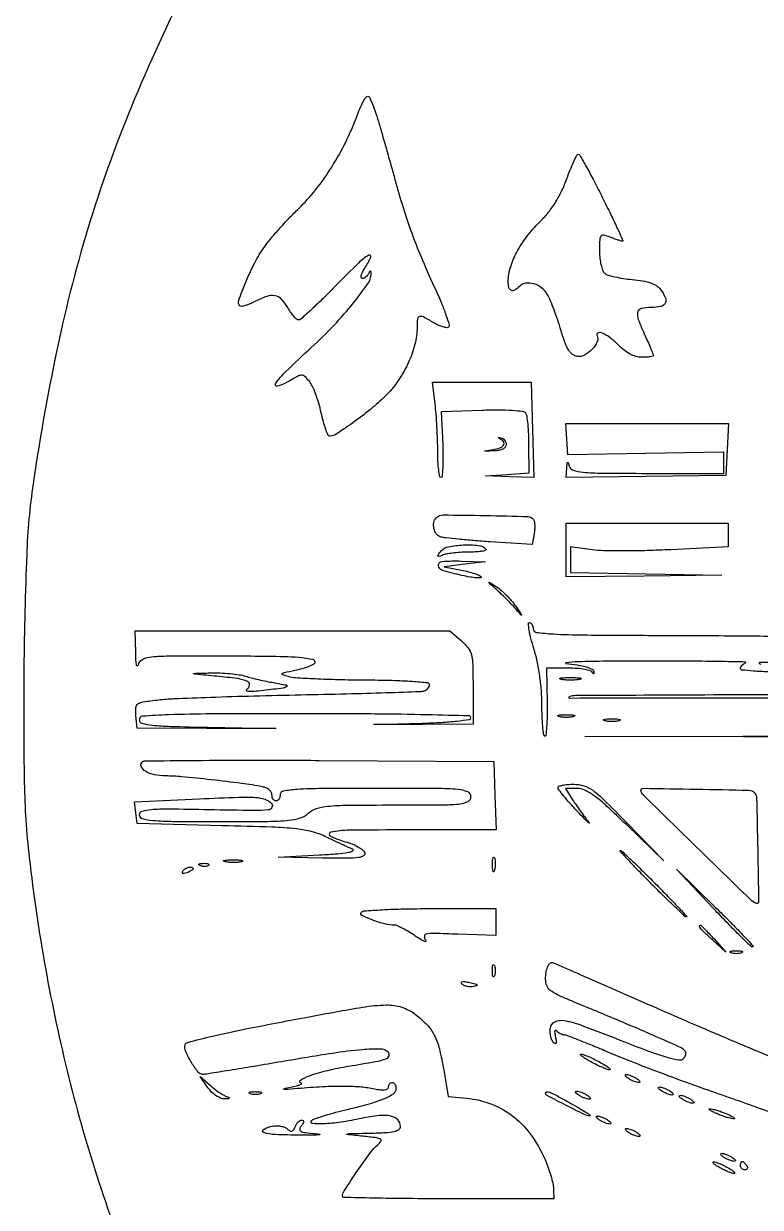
# Model space of a CAD drawing. Extents: x 110 to 904, y 124 to 925.
# Drawn here: x 110.1 to 287.8, y 371.9 to 657.5 of the extents above; entities that cross this region are included whole.
import ezdxf

# ---------------------------------------------------------------- set-up
doc = ezdxf.new("R2010")
doc.units = 0

msp = doc.modelspace()

# ---------------------------------------------------------------- linework, layer by layer
for points in [[(502, 269), (499.5, 269), (497, 269), (497, 335.826807), (497, 402.653614), (494.25, 402.250339), (491.5, 401.847063), (491.819887, 335.350365), (492.139775, 268.853668), (489.390067, 269.176834), (486.640358, 269.5), (486.890229, 518.986716, -0.000161), (487.016943, 614.68192, -0.000268), (487.192998, 695.313008, -0.000004), (487.392619, 768.47668, -0.198201)], [(523.742409, 769.272477, -0.000007), (523.894203, 696.025807, -0.000343)], [(152.075484, 671.838879, 0.018701), (137.635786, 641.135013, 0.02393), (126.794949, 611.832652, 0.023512), (118.665697, 581.210326, 0.017072), (112.409407, 546.5, 0.026499), (110.850951, 529.459421, 0.006926), (110.181566, 501.991127, 0.007073), (110.281858, 474.373736, 0.023767), (111.461416, 456.336306, 0.032722), (121.036057, 403.191357, 0.035756), (137.284647, 353.351768, 0.036442)], [(289.628157, 501.11892, -0.013284), (286.157812, 501.294519, -0.006889), (283.327939, 501.552468, -0.383876), (283, 501.916667, -0.118624), (283.092494, 502.301045, -0.066776), (283.367188, 502.697741, -0.060707), (283.77203, 503.046092, -0.060104), (284.25, 503.28841, 0.829707), (284.219743, 503.471772, 0.001069), (277.642187, 503.602881, 0.003008), (269.693903, 503.696478, 0.001671), (260, 503.719907, 0.002193), (250.62047, 503.670099, 0.005721), (243.877057, 503.527544, 0.018025), (240.920563, 503.324341, 0.905803), (240.921897, 503.098164, -0.014505), (243.633882, 502.76597, -0.030684), (245.703412, 502.320018, -0.036718), (247.137123, 501.801557, -0.243243), (247.596897, 501.225, -0.014165), (247.674425, 500.766862, -0.238118), (247.626328, 500.625625, -0.481854), (247.528123, 500.637766, -0.022341), (247.341667, 500.975, 0.213381), (246.85643, 501.375442, 0.023778), (245.423025, 501.698906, 0.025588), (243.594775, 501.92535, 0.018018), (241.523949, 502), (236.214565, 502), (236.357282, 493.594714, -0.007679), (236.362457, 490.400807, -0.013834), (236.254084, 487.784784, -0.008992), (236.076701, 485.752281, -0.55286), (235.805556, 485.619396, -0.22696), (235.529111, 486.050637, -0.008223), (235.314337, 488.045498, -0.013635), (235.159789, 490.47462, -0.008977), (235.1085, 493.274682, 0.019747), (234.974134, 496.644613, 0.016107), (234.572236, 500.232466, 0.016345), (233.951838, 503.711931, 0.023258), (233.157805, 506.75, -0.01228), (232.474738, 509.147162, -0.021536), (232.044918, 511.164062, -0.018333), (231.842222, 512.711557, -0.441896), (232.104861, 513, -0.164103), (232.446321, 512.884829, -0.095829), (232.737053, 512.559375, -0.076972), (232.933512, 512.07371, -0.057752), (233, 511.5, 0.376792), (233.758743, 510.636097, 0.018159), (237.888015, 510.250462, 0.011989), (245.114578, 510.013126, 0.00151), (260.75, 509.921908, -0.000537), (271.664973, 509.879472, -0.000733), (281.498868, 509.816258, -0.000476), (289.76149, 509.743162, -0.008517)], [(299.780714, 503.530307, 0.000165), (287.594679, 503.337409, 0.662351), (287.518199, 503.148468, 0.177266), (287.897687, 502.97235, 0.007645)], [(289.975, 394.96525, 0.001264), (283.647144, 397.21841, 0.001096), (277, 399.549957, -0.003681), (269.986537, 402.050785, -0.003051), (262.55625, 404.813559, -0.00308), (255.776601, 407.429479, -0.00829), (251, 409.398444, 0.003567), (247.287345, 410.970029, 0.005226), (243.996875, 412.295168, 0.002634), (241.194067, 413.373033, 0.090714), (240.5, 413.5, -0.080959), (240.056218, 413.572331, -0.043886), (239.547956, 413.79375, -0.042252), (239.057274, 414.11735, -0.05169), (238.663253, 414.5, 0.18823), (238.398837, 414.645118, 0.389183), (238.221236, 414.520337, 0.088099), (238.199758, 413.987659, 0.020688), (238.357304, 413.10595, -0.01607), (238.557879, 412.040336, -0.126571), (238.509106, 411.543705, -0.440673), (238.276347, 411.447768, -0.086771), (237.859386, 411.740614, -0.101758), (237.488575, 412.303417, -0.044772), (237.232113, 413.161962, -0.041832), (237.115379, 414.153601, -0.043893), (237.16857, 415.134665, -0.238921), (238.263272, 416.697801, -0.169497), (240.416221, 417.03421, -0.044656), (244.766689, 415.829932, -0.004262), (255.055354, 411.865001, 0.005019), (261.503705, 409.391211, 0.020233), (265.510993, 408.081813, 0.028126), (268.141935, 407.495916, 0.241614), (269.253534, 407.853534, 0.062775), (269.668781, 408.38856, 0.1095), (269.842736, 408.919714, 0.129082), (269.763844, 409.413658, 0.107674), (269.45, 409.844424, 0.076787), (268.163005, 410.675457, 0.002009), (261.901348, 413.442252, 0.003626), (253.749676, 416.934901, 0.001529), (242.75, 421.514151, -0.009445), (238.907742, 423.185559, -0.063022), (237.138443, 424.282738, -0.128838), (236.29689, 425.428334, -0.094607), (236, 426.983352, -0.03518), (236.112499, 428.580279, -0.060643), (236.456923, 429.865692, -0.084772), (236.977034, 430.710076, -0.215648), (237.617988, 431, -0.10312), (237.839407, 430.953844, -0.000051), (244.485532, 428.056317, -0.000713), (251.875303, 424.821145, -0.000434), (260.597133, 420.978952, 0.00221), (270.423861, 416.691638, 0.001698), (281.19186, 412.093505, 0.001716), (291.292312, 407.861743, 0.004083)]]:
    msp.add_lwpolyline(points, format="xyb")
for points in [[(195.880193, 633.25, -0.001234), (196.781222, 630.125959, -0.000669), (197.874713, 626.279688, -0.000666), (198.977184, 622.362077, -0.001054), (199.910851, 619, 0.008936), (201.886323, 612.298061, 0.012867), (203.891506, 606.448668, 0.012086), (206.290561, 600.444859, 0.006695), (209.492252, 593.231124, -0.009255), (210.901013, 590.0127, -0.014523), (211.979027, 587.191903, -0.00855), (212.754786, 584.842277, -0.278695), (212.617024, 584.28369, -0.228426), (212.172813, 584.128427, -0.041636), (211.293695, 584.303081, -0.037435), (210.215029, 584.701935, -0.026144), (209.064941, 585.302567, 0.011344), (206.537512, 586.719218, 0.191816), (205.605187, 586.821397, 0.307914), (205.109344, 586.236907, 0.026537), (205, 584.178139, -0.06333), (204.490368, 580.170675, -0.042691), (202.958215, 575.816006, -0.041241), (200.62317, 571.602824, -0.046537), (197.709199, 568.010571, -0.026579), (194.290404, 564.869286, -0.015888), (189.92193, 561.491464, -0.010508), (185.647056, 558.532769, -0.147148), (183.875936, 558, -0.303517), (183.534749, 558.228128, -0.012924), (182.989256, 559.650427, -0.018422), (182.420927, 561.464902, -0.011635), (181.886073, 563.618476, 0.017502), (181.287208, 565.914297, 0.017412), (180.528327, 568.166624, 0.017549), (179.728826, 570.084828, 0.062748), (179.029614, 571.211756, 0.036475), (177.946728, 572.365853, 0.199076), (177.159487, 572.654369, 0.114504), (176.156035, 572.376935, 0.008822), (173.70683, 570.989532, -0.071977), (171.281843, 569.994605, -0.691321), (170.848946, 570.618396, -0.050033), (173.379239, 573.603856, -0.006649), (179.412959, 579.275248, 0.017526), (184.921274, 584.683194, 0.021278), (189.675321, 590.136568, 0.018147), (193.255737, 594.964021, 0.170353), (193.921053, 597.421445, 0.064798), (193.854538, 597.745441, 0.400792), (193.717197, 597.816336, 0.197946), (193.538539, 597.672836, 0.029942), (193.337719, 597.25, -0.065288), (193.067918, 596.772065, -0.060927), (192.678442, 596.367188, -0.065166), (192.233701, 596.092716, -0.106092), (191.801657, 596, -0.350279), (191.545034, 596.204922, -0.114368), (191.547444, 596.72404, -0.059082), (191.837809, 597.518475, -0.027907), (192.38499, 598.464817, 0.042762), (193.842347, 601.167285, 0.7252), (193.343271, 601.609453, 0.060717), (190.861819, 599.718527, 0.006335), (185.674494, 594.534221, -0.005219), (182.41679, 591.26385, -0.008025), (179.523036, 588.508785, -0.003483), (177.017442, 586.230875, -0.186547), (176.424494, 586.006323, -0.184231), (175.964738, 586.185288, -0.028962), (175.27117, 586.890181, -0.028909), (174.516443, 587.859447, -0.021617), (173.79651, 589.006323, 0.062125), (172.31146, 590.994975, 0.158379), (170.74328, 591.833704, 0.128902), (168.760124, 591.675895, 0.035378), (165.85741, 590.426264, -0.020317), (164.651438, 589.863486, -0.029739), (163.546114, 589.476798, -0.029597), (162.650166, 589.278424, -0.240513), (162.262697, 589.403969, -0.290061), (161.979893, 590.664076, -0.012207), (163.707244, 595.14057, -0.020724), (165.856583, 599.776572, -0.033476), (168.101143, 603.5, -0.021285), (169.55812, 605.408696, -0.008421), (171.713809, 607.909662, -0.008316), (174.135583, 610.536195, -0.010317), (176.478599, 612.894592, 0.033985), (180.588845, 617.443201, 0.026553), (184.424248, 622.886906, 0.025677), (187.795418, 628.92307, 0.025978), (190.515671, 635.25, -0.014243), (191.248152, 637.070171, -0.02154), (191.997281, 638.604687, -0.017471), (192.68779, 639.777378, -0.256327), (193.093513, 640, -0.291988), (193.494408, 639.744066, -0.010727), (194.251091, 638.017187, -0.016556), (195.067693, 635.837246, -0.010511)], [(249.725527, 615.481875, -0.002941), (251.70012, 611.461998, -0.005021), (253.295492, 608.079051, -0.001132), (254.63477, 605.146119, -0.545293), (254.540627, 605, -0.074747), (254.271967, 605.040389, -0.004573), (253.497264, 605.286479, -0.006726), (252.577558, 605.601682, -0.004924), (251.5651, 605.975249, 0.031235), (249.977881, 606.467748, 0.298329), (249.341312, 606.241548, 0.155255), (249.047065, 605.413609, 0.008356), (249, 602.597694, 0.026399), (249.091902, 600.858309, 0.031011), (249.367188, 599.230962, 0.03247), (249.766822, 597.913404, 0.135474), (250.25, 597.248927, 0.096989), (251.050711, 596.832685, 0.016481), (252.724313, 596.399882, 0.017455), (254.751957, 596.020016, 0.014759), (256.917873, 595.757145, -0.02004), (259.405779, 595.428502, -0.039853), (261.330073, 594.934947, -0.051863), (262.748348, 594.276977, -0.100693), (263.667873, 593.439532, -0.049902), (264.866638, 591.401294, -0.225243), (264.851637, 590.057288, -0.230967), (263.805909, 589.241379, -0.052197), (261.5, 589, 0.053754), (259.083017, 588.739403, 0.293994), (258.198287, 587.852395, 0.147216), (258.335935, 586.137512, 0.013388), (260.021962, 582.140796, -0.003145), (260.779961, 580.442, -0.004702), (261.418951, 578.947312, -0.002077), (261.946069, 577.666545, -0.096872), (262, 577.390796, -0.355058), (261.87473, 577.236628, -0.017015), (261.173708, 577.114796, -0.021467), (260.26551, 577.028148, -0.013049), (259.187091, 577, -0.069629), (257.797203, 577.194497, -0.051883), (256.358413, 577.772074, -0.046164), (254.911985, 578.71493, -0.034232), (253.5, 580, 0.043099), (251.539297, 581.721995, 0.058431), (249.493091, 582.887595, 0.235101), (248.568041, 582.83133, 0.423326), (248.39928, 582.162968, -0.255529), (248.474014, 580.760133, -0.078967), (247.229157, 578.958895, -0.07361), (245.37926, 577.518735, -0.165513), (243.653443, 577.193102, -0.125711), (242.507801, 577.666263, -0.092626), (241.573926, 578.680254, -0.053293), (240.704448, 580.466144, -0.013906), (239.70315, 583.5, 0.008555), (238.913823, 585.980469, 0.008162), (238.028262, 588.471875, 0.008131), (237.174615, 590.646258, 0.028638), (236.524642, 592, 0.095869), (235.117755, 593.683805, 0.097247), (233.190925, 594.710854, 0.110829), (231.225431, 594.858694, 0.161307), (229.684665, 594.084665, -0.057354), (228.527712, 593.166528, -0.25671), (227.69377, 593.121732, -0.234872), (227.15627, 593.813561, -0.049824), (227, 595.377876, -0.077232), (227.510939, 598.665945, -0.044494), (229.064663, 602.369235, -0.040867), (231.452889, 606.112766, -0.037543), (234.481075, 609.533499, 0.029171), (236.52089, 611.76152, 0.029484), (238.2797, 614.204168, 0.028773), (239.775709, 616.894004, 0.025105), (241.029719, 619.861355, -0.008382), (241.932155, 622.213112, -0.013301), (242.791445, 624.191449, -0.007173), (243.566036, 625.792076, -0.291661), (243.883991, 625.981875, -0.261992), (244.234907, 625.770628, -0.002189), (245.854046, 622.890024, -0.006965), (247.677883, 619.501463, -0.004341)], [(232.844703, 559.498127), (233.189405, 548), (227.344703, 548.184982), (221.5, 548.369965), (226.75, 548.737242), (232, 549.104519), (231.984687, 555.80226, 0.010124), (231.925225, 558.440505, 0.013586), (231.758058, 560.826289, 0.010698), (231.524374, 562.78874, 0.124059), (231.234687, 563.5, 0.20954), (230.533488, 563.905273, 0.011671), (227.961367, 564.131224, 0.015527), (224.674864, 564.240471, 0.008694), (220.676062, 564.179645), (210.852124, 563.859289), (211.176062, 555.927296, -0.008855), (211.246346, 552.886068, -0.01477), (211.184531, 550.326015, -0.008468), (211.038473, 548.261083, -0.389698), (210.75, 547.997651, -0.363549), (210.452405, 548.248577, -0.013034), (210.217759, 549.835248, -0.01858), (210.048633, 551.853597, -0.011264), (209.991308, 554.25, 0.008133), (209.942299, 557.025399, 0.005403), (209.799931, 560.20625, 0.005439), (209.5947, 563.292039, 0.010564), (209.352017, 565.75), (208.721418, 571), (220.610709, 570.998127), (232.5, 570.996254)], [(279.797717, 554.75), (279.5, 548.5), (260.25, 548.228407), (241, 547.956814), (241.116001, 550.228407, -0.005928), (241.187787, 551.368582, -0.19177), (241.307237, 551.613561, -0.547501), (241.451825, 551.57453, -0.012421), (241.689326, 550.75, 0.257045), (242.620321, 549.768129, 0.054149), (245.021205, 549.279947, 0.020963), (249.634027, 549.046861, 0.002142), (260.573324, 549), (279, 549), (279, 551.541817), (279, 554.083634), (260.179636, 553.791817), (241.359273, 553.5), (241.139127, 557.25), (240.91898, 561), (260.507208, 561), (280.095435, 561)], [(226.5, 555.916667, -0.172109), (226.288976, 555.321771, -0.106085), (225.704136, 554.851092, -0.072868), (224.759504, 554.537209, -0.03608), (223.5, 554.406771, -0.000304), (221.433046, 554.343796, -0.236054), (221.340609, 554.386612, -0.577845), (221.361365, 554.439415, -0.000383), (223.25, 554.72013, 0.0468), (224.974131, 555.142634, 0.165219), (225.861806, 555.833456, 0.312738), (225.842996, 556.609996, 0.120575), (224.975, 557.341667, -0.021854), (224.637176, 557.52802, -0.485648), (224.625625, 557.624792, -0.236791), (224.766318, 557.671476, -0.013819), (225.225, 557.591667, -0.100233), (225.711987, 557.38594, -0.080338), (226.125469, 556.993073, -0.077945), (226.403906, 556.477349, -0.085074)], [(233.09897, 537.83385, -0.101634), (233.298037, 537.294853, -0.029618), (233.379725, 536.409405, -0.028439), (233.354874, 535.377759, -0.026991), (233.213624, 534.337172), (232.729308, 531.803635), (222.614654, 532.473262, -0.003451), (218.613122, 532.765928, -0.004504), (214.957117, 533.09187, -0.003368), (211.901735, 533.412819, -0.041213), (210.75, 533.638832, -0.161232), (209.709011, 534.344714, -0.104641), (209.075331, 535.667684, -0.103428), (209.027894, 537.147413, -0.154032), (209.621295, 538.287961, -0.20055), (211.272025, 538.965632, -0.00326), (221.496587, 538.834543, -0.002835), (231.809469, 538.576557, -0.25102)], [(280, 534.140354), (280, 531.280708), (266.195514, 530.579975, -0.006164), (260.52944, 530.362345, -0.006364), (254.919913, 530.287538, -0.006171), (250.06068, 530.344568, -0.026958), (247.195514, 530.568452), (242, 531.257661), (242, 528.151389), (242, 525.045117), (260.25, 524.748552), (278.5, 524.451987), (259.75, 524.225994), (241, 524), (241, 530.5), (241, 537), (260.5, 537), (280, 537)], [(221.59255, 530.740783, -0.528046), (221.539113, 530.457221, -0.055681), (220.76892, 530.217605, -0.032393), (219.457564, 530.052013, -0.015213), (217.748454, 530, 0.013361), (215.858784, 529.949496, 0.013314), (213.972296, 529.798126, 0.013263), (212.333314, 529.578481, 0.049835), (211.331787, 529.312769, -0.01013), (210.272534, 528.939668, -0.367162), (210.049967, 529.029951, -0.290906), (210.072758, 529.298972, -0.007973), (210.833549, 530.265903, -0.176654), (212.558824, 531.296575, -0.036189), (216.143446, 531.715921, -0.036305), (219.755076, 531.613075, -0.172777)], [(216.5, 527.066546), (211.5, 526.4473), (215.74476, 525.636637, -0.014932), (217.406687, 525.267496, -0.01993), (218.888499, 524.828072, -0.01754), (220.068933, 524.379415, -0.15598), (220.486124, 524.022452, -0.56926), (220.360346, 523.781704, -0.031911), (219.321163, 523.791545, -0.024269), (217.768998, 523.981538, -0.012048), (215.82294, 524.364738, -0.018864), (211.116936, 525.597723, -0.318105), (210.183253, 526.798615, -0.410107), (211.057868, 527.769115, -0.02147), (215.666667, 527.842896), (221.5, 527.685793)], [(228.800262, 516.924425, -0.001411), (230.027292, 515.192036, -0.081764), (230.196196, 514.84263, -0.801377), (230.124045, 514.802579, -0.003052), (229.073222, 516, 0.011048), (228.049028, 517.130107, 0.006071), (226.748707, 518.469736, 0.006048), (225.395616, 519.79776, 0.009626), (224.203082, 520.896974, -0.001069), (222.483191, 522.428677, -0.139381), (222.333066, 522.665965, -0.681842), (222.4154, 522.730002, -0.00224), (223.930122, 521.8214, -0.04247), (225.033974, 521.017112, -0.018397), (226.363151, 519.775487, -0.018049), (227.688043, 518.343459, -0.022848)], [(215.694236, 508.588431, -0.049745), (217.310097, 506.893094, -0.104775), (218.102425, 505.266179, -0.054866), (218.430681, 502.8457, -0.006293), (218.5, 497.338431), (218.5, 488.5), (206.5, 488.448092), (194.5, 488.396183), (206.25, 488.729827, 0.007307), (210.861606, 488.928251, 0.013185), (214.630077, 489.245481, 0.007126), (217.644446, 489.623036, 0.374104), (218, 490.031735, 0.406064), (217.564407, 490.479656, 0.000925), (207.422245, 490.743948, 0.004274), (194.904847, 490.939922, 0.001777), (178, 491, 0.001023), (155.42362, 490.953808, 0.008197), (145.025889, 490.740776, 0.008922), (138.814995, 490.400568, 0.393116), (138, 489.524179, 0.341586), (138.621841, 488.720159, 0.036581), (141.097998, 488.26694, 0.01934), (145.554534, 487.95794, 0.002918), (154.500964, 487.736778), (171.001927, 487.425199), (154.250964, 487.462599), (137.5, 487.5), (137.19748, 490.604677, -0.041659), (137.170862, 492.524725, -0.229235), (137.671153, 493.398315, -0.114654), (138.903083, 493.87856, -0.00761), (142.69748, 494.3676, -0.017626), (146.367058, 494.653342, -0.001759), (155.167385, 494.996242, -0.002212), (165.661868, 495.321708, -0.001756), (177, 495.583312, 0.001225), (188.014312, 495.825754, 0.001914), (197.495313, 496.094002, 0.000513), (205.761691, 496.368042, 0.06867), (206.75, 496.539004, 0.069678), (207.227828, 496.768378, 0.06651), (207.632812, 497.123221, 0.071283), (207.90655, 497.544568, 0.108882), (208, 497.968615, 0.38525), (207.570833, 498.442946, 0.00705), (203.908156, 498.757943, 0.011726), (199.007467, 498.994534, 0.004615), (192.25, 499.09968, -0.004322), (186.035196, 499.192734, -0.005759), (180.392188, 499.39107, -0.004139), (175.677485, 499.650305, -0.057337), (174, 499.951669, -0.014184), (172.556968, 500.430949, -0.545566), (172.494254, 500.707639, -0.148264), (172.977323, 500.971817, -0.003595), (175.5, 501.480216, 0.058053), (180.05746, 502.928315, 0.735689), (179.919178, 504.061852, 0.04082), (172.958272, 504.755022, 0.00443), (156.812733, 504.897089, 0.001613), (144.550155, 504.856768, 0.027015), (140.494322, 504.610959, 0.106067), (138.591452, 503.967895, 0.213632), (137.698915, 502.69797, -0.349259), (137.527452, 502.55146, -0.371706), (137.35766, 502.687841, -0.030988), (137.215982, 503.859113, -0.008122), (137.136182, 505.75), (137, 511), (174.944236, 511), (212.888473, 511)], [(163.600777, 500.077138, 0.013588), (164.985057, 499.677585, 0.006529), (166.779932, 499.23689, 0.006468), (168.665595, 498.82556, 0.009198), (170.352184, 498.512655, -0.008101), (173.467424, 497.941761, -0.635522), (173.559334, 497.567946, -0.13819), (172.706614, 497.202403, -0.002776), (168, 496.612, -0.008286), (165.596497, 496.364368, -0.040754), (164.234134, 496.358057, -0.258874), (163.884578, 496.588806, -0.384699), (163.97104, 496.922159, 0.216463), (164.613341, 497.942282, 0.336874), (164.125485, 498.80573, 0.06829), (161.70279, 499.47693, 0.01051), (156.729278, 500.040738, -0.00033), (151.553537, 500.520973, -0.092679), (151.134609, 500.640536, -0.779985), (151.157489, 500.744369, -0.000726), (155.100777, 500.853349, -0.015552), (157.457718, 500.841744, -0.013761), (159.907972, 500.685831, -0.013955), (162.107395, 500.422912, -0.040344)], [(244.25, 499.294267, -0.029693), (243.225293, 499.159351, -0.017887), (242, 499.115502, -0.017887), (240.774707, 499.159351, -0.029693), (239.75, 499.294267, -0.142433), (239.439977, 499.453014, -0.611425), (239.482812, 499.600334, -0.039503), (240.38851, 499.701569, -0.008087), (242, 499.727636, -0.008087), (243.61149, 499.701569, -0.039503), (244.517188, 499.600334, -0.611425), (244.560023, 499.453014, -0.142433)], [(449, 495.273254, -0.00214), (398.595357, 494.892613, -0.000705), (324.493658, 494.754658, -0.000041), (241.872905, 494.724182, -0.827175), (241.785819, 495.179715, -0.093433), (243.220071, 495.457307, -0.000091), (276.483959, 495.612769, -0.000914), (313.669425, 495.711849, -0.00056), (357.5, 495.699448, -0.000244), (399.779514, 495.619511, -0.00057), (431.403125, 495.508261, -0.001116), (448.999846, 495.387015, -0.989578)], [(242.75, 490.310674, -0.039571), (241.952734, 490.168469, -0.024357), (241, 490.122029, -0.024357), (240.047266, 490.168469, -0.039571), (239.25, 490.310674, -0.161593), (238.99086, 490.478988, -0.542911), (239.042187, 490.633659, -0.052887), (239.748017, 490.740287, -0.011065), (241, 490.767997, -0.011065), (242.251983, 490.740287, -0.052887), (242.957813, 490.633659, -0.542911), (243.00914, 490.478988, -0.161593)], [(475, 487.5), (475, 485), (360.25, 485.245722), (245.5, 485.491443), (359.75, 485.749958, 0.000357), (423.765647, 485.940466, 0.002764), (453.677869, 486.216176, 0.001018), (473.124466, 486.542521, 0.408713), (474, 487.434685, 0.142907), (473.831475, 488.012274, 0.078242), (473.339063, 488.56925, 0.067288), (472.610396, 489.022348, 0.057979), (471.75, 489.294267, -0.00362), (470.431321, 489.558172, -0.574721), (470.392379, 489.674595, -0.200802), (470.598669, 489.775265, -0.002047), (472.25, 489.863818, -0.034274), (473.714608, 489.835928, -0.156884), (474.488618, 489.509783, -0.173108), (474.884556, 488.814972, -0.043812)], [(253.75, 489.310674, -0.039571), (252.952734, 489.168469, -0.024357), (252, 489.122029, -0.024357), (251.047266, 489.168469, -0.039571), (250.25, 489.310674, -0.161593), (249.99086, 489.478988, -0.542911), (250.042187, 489.633659, -0.052887), (250.748017, 489.740287, -0.011065), (252, 489.767997, -0.011065), (253.251983, 489.740287, -0.052887), (253.957813, 489.633659, -0.542911), (254.00914, 489.478988, -0.161593)], [(223.790442, 471.25), (224.080885, 463), (202.790442, 462.984687, 0.002744), (188.746435, 462.897523, 0.047563), (184.19629, 462.409953, 0.723031), (184.087567, 461.484648, 0.041378), (188.147177, 459.98888, -0.031084), (189.585118, 459.492402, -0.035095), (190.890856, 458.837713, -0.037647), (191.902068, 458.130686, -0.130471), (192.365793, 457.489143, -0.358514), (192.115373, 456.738689, -0.108742), (190.899676, 456.303702, -0.032292), (188.176134, 456.133475, -0.003982), (182.218615, 456.193666), (171.5, 456.387333), (181.5, 456.956646, 0.005907), (185.779174, 457.251022, 0.022405), (188.438798, 457.586033, 0.077836), (189.518697, 457.950461, 0.640332), (189.5, 458.330767, -0.009522), (188.440048, 458.780934, -0.002524), (186.765625, 459.540187, -0.00256), (184.869531, 460.423306, -0.002631), (183, 461.317787, 0.049415), (179.706384, 462.530413, 0.036802), (175.893718, 463.22598, 0.018003), (170.002068, 463.644267, 0.002623), (158, 464), (137.5, 464.5), (137.195514, 467.1263), (136.891028, 469.7526), (152.519852, 470.485069, -0.002617), (162.00212, 470.879747, -0.025292), (166.030412, 470.822514, -0.06545), (168.315809, 470.369957, -0.124135), (169.882304, 469.358769, -0.321013), (170.007068, 468.399489, -0.249518), (169.106615, 467.796796, -0.028689), (165.721857, 467.649714, -0.001488), (154.807965, 467.834289, 0.002403), (145.129901, 467.980243, 0.02113), (140.849538, 467.843311, 0.052704), (138.643222, 467.442868, 0.333038), (138, 466.584289, 0.343845), (138.687909, 465.702237, 0.041077), (141.297336, 465.27051, 0.018337), (146.236842, 465.04716, 0.002129), (157.311439, 465, 0.002172), (169.047721, 465.050986, 0.021065), (174.016569, 465.303683, 0.053371), (176.841334, 465.875045, 0.111409), (178.769625, 467, -0.109333), (180.67308, 468.120958, -0.054566), (183.424087, 468.694089, -0.021789), (188.23211, 468.948194, -0.002307), (199.458187, 469, 0.001698), (211.291663, 469.040193, 0.025169), (215.432273, 469.276966, 0.097004), (217.321134, 469.863024, 0.275827), (218, 471, 0.304643), (217.220309, 472.160917, 0.075447), (214.875, 472.728261, 0.020381), (209.810192, 472.961312, 0.001306), (195, 473, 0.001857), (182.100794, 472.952087, 0.014425), (176.083333, 472.733696, 0.024965), (172.715561, 472.344533, 0.366682), (172, 471.5, -0.064853), (171.925306, 470.926543, -0.082425), (171.70625, 470.440625, -0.098894), (171.381354, 470.115568, -0.148195), (171, 470, -0.14642), (170.618652, 470.114121, -0.099156), (170.29375, 470.435028, -0.083036), (170.074745, 470.914805, -0.065727), (170, 471.480948, 0.13873), (169.830956, 472.078474, 0.079588), (169.339063, 472.650476, 0.069003), (168.6103, 473.111367, 0.060386), (167.75, 473.382692, 0.013614), (162.677008, 474.189182, 0.004796), (155.362705, 475.077371, 0.004234), (148.186372, 475.817567, 0.023582), (144.320545, 476, -0.053598), (141.669201, 476.285031, -0.080819), (139.512017, 477.135336, -0.149381), (138.495043, 478.254793, -0.316553), (138.686056, 479.352723, -0.196083), (139.33073, 479.623878, -0.000337), (151.517161, 479.748411, -0.002438), (165.248896, 479.812521, -0.001497), (181.42738, 479.760714), (223.5, 479.5)], [(255.520849, 464.75), (264.5, 455.5), (255.480217, 464.25, 0.006865), (250.803901, 468.663444, 0.026838), (247.738651, 471.188632, 0.044529), (245.470563, 472.568093, 0.114859), (243.615207, 473), (240.76998, 473), (242.514443, 470.25, 0.010007), (243.335444, 469.011278, 0.005788), (244.36938, 467.553455, 0.005782), (245.440967, 466.114308, 0.009662), (246.379453, 464.931975, -0.087527), (246.548616, 464.633513, -0.784131), (246.481777, 464.589545, -0.013143), (245.464648, 465.584583, -0.002794), (243.75, 467.372422, -0.007521), (241.929972, 469.350235, -0.01104), (240.395312, 471.147461, -0.006616), (239.171912, 472.687084, -0.166055), (239, 473.190447, -0.314547), (239.219827, 473.505309, -0.035096), (240.107687, 473.762194, -0.032656), (241.325519, 473.941505, -0.020227), (242.770849, 474, -0.07627), (245.206174, 473.626343, -0.080961), (247.362953, 472.541443, -0.038111), (250.126193, 470.195922, -0.005064)], [(286.335496, 472, -0.191562), (286.877522, 470.729391, -0.001226), (287.155275, 458.233594, -0.00093), (287.38148, 445.605905, -0.5346), (286.864482, 445.24843, -0.099065), (285.38052, 446.208861, -0.000486), (272.490068, 458.780201, -0.000265), (259.357044, 471.626627, -0.201643), (259, 472.475965, -0.418246), (259.548039, 473.016521, -0.000915), (272.378026, 472.816624, -0.001297), (285.023759, 472.563617, -0.193991)], [(262.5, 450, -0.002949), (265.514791, 446.931431, -0.00516), (267.969987, 444.35, -0.001509), (270.015133, 442.141452, -0.653305), (269.95308, 442, -0.19049), (269.618791, 442.132152, -0.001232), (267.263737, 444.35, -0.004678), (264.584784, 446.933299, -0.00294), (261.5, 450, -0.002949), (258.485209, 453.068569, -0.00516), (256.030013, 455.65, -0.001509), (253.984867, 457.858548, -0.653305), (254.04692, 458, -0.19049), (254.381209, 457.867848, -0.001232), (256.736263, 455.65, -0.004678), (259.415216, 453.066701, -0.00294)], [(151, 453.606989, -0.2252), (150.911231, 453.419896, -0.029412), (150.544118, 453.154486, -0.029555), (150.042538, 452.875192, -0.020646), (149.448062, 452.618443, -0.036408), (148.868281, 452.443138, -0.155351), (148.512472, 452.474315, -0.32948), (148.393111, 452.674071, -0.1144), (148.507079, 453.011454, -0.115814), (149.098109, 453.603931, -0.080554), (149.973761, 453.969265, -0.115534), (150.708846, 453.972535, -0.349578)], [(154.729167, 454.395833, -0.126455), (154.402231, 454.202593, -0.060344), (153.916927, 454.123424, -0.05415), (153.359369, 454.160852, -0.051402), (152.8125, 454.316886, -0.054073), (152.395823, 454.538436, -0.470617), (152.37858, 454.720685, -0.168741), (152.670344, 454.862007, -0.018894), (153.416667, 454.921053, -0.028489), (154.112848, 454.910055, -0.077125), (154.592839, 454.799335, -0.208169), (154.77538, 454.614691, -0.296942)], [(162.761659, 455.31292, -0.041951), (161.934218, 455.169017, -0.020826), (160.869594, 455.119272, -0.020511), (159.754739, 455.159391, -0.028254), (158.761659, 455.292739, -0.082665), (158.319562, 455.45659, -0.67161), (158.339362, 455.605813, -0.053901), (159.071102, 455.715166, -0.008901), (160.5, 455.747817, -0.009782), (161.938425, 455.726931, -0.038992), (162.814362, 455.62839, -0.417468), (162.916221, 455.476221, -0.285845)], [(223.692991, 453.269032, -0.087174), (223.51666, 452.883358, -0.597527), (223.356533, 452.900903, -0.080377), (223.235556, 453.431793, -0.012823), (223.194949, 454.5, -0.014395), (223.212705, 455.580113, -0.052471), (223.315079, 456.257153, -0.333666), (223.47713, 456.386009, -0.31318), (223.655937, 456.269032, -0.06278), (223.814405, 455.671085, -0.030339), (223.872264, 454.880008, -0.029507), (223.832894, 454.036634, -0.037336)], [(285.954955, 434.780589, -0.349262), (285.627224, 434.811899, -0.001617), (282.997562, 437.364434, -0.006304), (279.999586, 440.368174, -0.003827), (276.526107, 443.992301), (267.552214, 453.5), (276.981062, 444.288288, -0.003767), (280.564168, 440.73454, -0.006364), (283.506543, 437.69557, -0.001664), (285.987888, 435.049038, -0.465866)], [(224.002296, 440.75), (224.004592, 437.5), (214.816994, 437.825738, 0.003115), (209.150024, 437.991319, 0.049405), (207.231227, 437.845696, 0.344647), (206.758548, 437.320188, 0.192696), (207.037761, 436.4545, -0.241672), (207.108673, 436.135104, -0.44513), (206.897778, 436.025999, -0.047601), (205.99108, 436.469928, -0.01145), (204.583517, 437.378762, 0.012205), (203.023192, 438.382896, 0.015365), (201.529352, 439.23165, 0.01351), (200.250832, 439.863403, 0.107132), (199.610453, 440.005577, -0.060159), (197.245832, 440.303174, -0.02889), (194.323124, 441.217318, -0.022186), (191.746768, 442.322598, -0.444998), (191.533418, 443.054072, -0.240739), (192.172474, 443.441265, -0.003768), (196.566253, 443.725997, -0.008917), (201.822917, 443.932924, -0.005378), (208.059017, 444), (224, 444)], [(276.562909, 436.75), (279.5, 433.5), (276.25, 436.437091, -0.005203), (274.297328, 438.239026, -0.031436), (273.355698, 439.245213, -0.126516), (273.114449, 439.760705, -0.469811), (273.312909, 440, -0.195675), (273.512072, 439.918954, -0.003116), (274.396671, 439.045313, -0.007681), (275.414565, 437.995657, -0.004953)], [(283.25, 433.337719, -0.057986), (282.679992, 433.181385, -0.037979), (282, 433.12966, -0.037979), (281.320008, 433.181385, -0.057986), (280.75, 433.337719, -0.174857), (280.540618, 433.525001, -0.447206), (280.601562, 433.693942, -0.078554), (281.10856, 433.810911, -0.017491), (282, 433.842105, -0.017491), (282.89144, 433.810911, -0.078554), (283.398438, 433.693942, -0.447206), (283.459382, 433.525001, -0.174857)], [(223.662281, 427.75, -0.174857), (223.474999, 427.540618, -0.447206), (223.306058, 427.601562, -0.078554), (223.189089, 428.10856, -0.017491), (223.157895, 429, -0.017491), (223.189089, 429.89144, -0.078554), (223.306058, 430.398438, -0.447206), (223.474999, 430.459382, -0.174857), (223.662281, 430.25, -0.057986), (223.818615, 429.679992, -0.037979), (223.87034, 429, -0.037979), (223.818615, 428.320008, -0.057986)], [(218.64378, 425.205893, -0.054376), (217.86184, 425.127256, -0.048216), (217.048004, 425.212837, -0.051027), (216.324322, 425.439155, -0.095372), (215.817958, 425.782042, -0.181167), (215.65923, 426.130943, -0.373673), (215.826958, 426.353092, -0.086287), (216.486201, 426.377314, -0.016428), (217.674177, 426.175496, -0.00866), (219.047609, 425.870603, -0.138278), (219.459395, 425.639951, -0.550064), (219.410973, 425.423805, -0.033951)], [(204.64218, 418.459352, -0.041043), (207.399444, 415.973676, -0.071502), (209.165775, 413.459057, -0.057525), (210.379862, 410.180638, -0.018471), (211.426807, 405.089335), (212.5, 398.678671), (216.920579, 398.272636, -0.071179), (223.052044, 396.812965, -0.075466), (228.394228, 393.708114, -0.071613), (232.787814, 388.998434, -0.055596), (236.131364, 382.828764, -0.015017), (236.808, 381.006404, -0.014154), (237.388581, 379.110637, -0.014275), (237.807103, 377.402831, -0.046772), (237.944127, 376.25), (238, 374), (212.5, 374, -0.002014), (202.722044, 374.039383, -0.003358), (194.490625, 374.160986, -0.000454), (187.218998, 374.323874, -0.407404), (187, 374.548037, -0.146109), (187.401178, 375.891604, -0.00467), (190.591695, 380.660138, -0.007694), (193.779995, 385.179437, -0.063807), (195.500768, 387, 0.062487), (196.318765, 387.860888, 0.446148), (196.215527, 388.359289, 0.099968), (195.237178, 388.692193, 0.005188), (191.916306, 389.087003, -0.00089), (188.108046, 389.506588, -0.776838), (188.092154, 389.620709, -0.091323), (188.548837, 389.716192, -0.000373), (193.75, 389.837003, 0.008684), (197.391958, 389.982196, 0.040458), (199.47217, 390.271282, 0.086185), (200.607917, 390.739337, 0.257459), (201, 391.45031, 0.194697), (200.358641, 393.034943, 0.150514), (198.711108, 393.941088, 0.078955), (195.855393, 394.073906, 0.02509), (191.637689, 393.387734, -0.015914), (186.667653, 392.485297, -0.026093), (182.410691, 392.077009, -0.043591), (179.759339, 392.192901, -0.638769), (179.55, 392.862264, -0.099483), (180.246893, 393.278781, -0.008064), (182.277188, 393.961233, -0.010603), (184.749645, 394.690805, -0.00795), (187.5, 395.392594, 0.008425), (193.54694, 396.941671, 0.032148), (197.225636, 398.209558, 0.054529), (199.362013, 399.390936, 0.243847), (200, 400.62132, 0.070847), (199.924966, 401.148207, 0.086366), (199.70625, 401.595013, 0.10026), (199.381339, 401.893729, 0.136734), (199, 402, 0.110572), (198.618508, 401.914591, 0.099969), (198.29375, 401.67291, 0.094861), (198.075922, 401.311644, 0.088589), (198, 400.886501, -0.248165), (197.773906, 400.459023, -0.116979), (197.173441, 400.229645, -0.062548), (196.16913, 400.222554, -0.022247), (194.75, 400.455011, 0.030401), (191.508037, 400.931941, 0.018691), (187.652154, 401.116789, 0.014975), (182.934765, 401.02516, 0.007565), (177, 400.641844, -0.002073), (173.789664, 400.399058, -0.045535), (172.850217, 400.41754, -0.83992), (172.841567, 400.554889, -0.009976), (174.5, 400.919674, 0.011413), (175.944306, 401.241712, 0.036279), (176.884375, 401.547756, 0.206908), (177.100035, 401.767738, 0.480144), (177, 401.939314, -0.687837), (176.855032, 402.593434, -0.061126), (179.042216, 403.681872, -0.026029), (183.441749, 404.983324, -0.018336), (188.5, 406.002887, 0.003421), (194.99502, 407.111601, 0.039088), (197.507742, 407.764055, 0.211453), (198.25345, 408.457297, 0.306729), (198.089154, 409.310846, 0.194255), (196.173133, 410.124695, 0.026872), (191.763864, 409.966794, 0.016833), (184.594876, 409.079143, 0.003131), (171.5, 406.923997, -0.001072), (164.896555, 405.809248, -0.001613), (159.134106, 404.868259, -0.00063), (154.181532, 404.082307, -0.037345), (153.27568, 404.008344, -0.232265), (152.233711, 404.511187, -0.026549), (150.691878, 406.709478, -0.030975), (149.379656, 409.130819, -0.109106), (149, 410.849959, -0.340486), (149.68329, 411.737039, -0.006603), (155.638593, 413.225341, -0.009316), (164.420675, 415.125279, -0.00226), (179, 417.927774, -0.004286), (191.822366, 420.218882, -0.036895), (197.610172, 420.767375, -0.084876), (201.312666, 420.213028, -0.083604)], [(249, 407, -0.011243), (250.27705, 406.263052, -0.027028), (251.178125, 405.646706, -0.06445), (251.579983, 405.247027, -0.623539), (251.5, 405.083831, -0.088852), (250.91952, 405.187806, -0.012022), (249.765625, 405.646706, -0.013545), (248.413369, 406.266304, -0.011042), (247, 407, -0.011243), (245.72295, 407.736948, -0.027028), (244.821875, 408.353294, -0.06445), (244.420017, 408.752973, -0.623539), (244.5, 408.916169, -0.088852), (245.08048, 408.812194, -0.012022), (246.234375, 408.353294, -0.013545), (247.586631, 407.733696, -0.011042)], [(159, 398.706228, -0.020835), (159.642147, 398.44067, -0.49394), (159.679012, 398.275369, -0.205065), (159.433365, 398.151168, -0.009962), (158.5, 398.110372, -0.108161), (157.595807, 398.285887, -0.047774), (156.523589, 398.875391, -0.044252), (155.462781, 399.744884, -0.045257), (154.580302, 400.781425), (152.660604, 403.5), (155.080302, 401.377281, 0.015796), (156.116768, 400.52442, 0.014693), (157.229839, 399.717037, 0.014858), (158.261328, 399.058141, 0.047102)], [(258, 403, -0.027796), (258.514186, 402.625641, -0.102785), (258.765625, 402.315379, -0.335455), (258.732273, 402.122372, -0.190341), (258.5, 402.030626, -0.067616), (258.012663, 402.096832, -0.024967), (257.353125, 402.315379, -0.024204), (256.647707, 402.628962, -0.026766), (256, 403, -0.027796), (255.485814, 403.374359, -0.102785), (255.234375, 403.684621, -0.335455), (255.267727, 403.877628, -0.190341), (255.5, 403.969374, -0.067616), (255.987337, 403.903168, -0.024967), (256.646875, 403.684621, -0.024204), (257.352293, 403.371038, -0.026766)], [(167.25, 399.337719, -0.057986), (166.679992, 399.181385, -0.037979), (166, 399.12966, -0.037979), (165.320008, 399.181385, -0.057986), (164.75, 399.337719, -0.174857), (164.540618, 399.525001, -0.447206), (164.601562, 399.693942, -0.078554), (165.10856, 399.810911, -0.017491), (166, 399.842105, -0.017491), (166.89144, 399.810911, -0.078554), (167.398438, 399.693942, -0.447206), (167.459382, 399.525001, -0.174857)], [(242.090231, 397.018115, -0.005989), (244.111894, 395.871982, -0.011888), (245.680803, 394.906838, -0.011425), (246.763322, 394.169227, -0.720534), (246.716756, 394.018115, -0.1201), (245.394938, 394.308056, -0.004771), (240.946567, 396.537133, -0.002749), (236.357999, 398.923475, -0.278301), (236, 399.516846, -0.38262), (236.275122, 399.823736, -0.125249), (236.930082, 399.731343, -0.026549), (238.363917, 399.052066, -0.002064)], [(246, 399, -0.027796), (246.514186, 398.625641, -0.102785), (246.765625, 398.315379, -0.335455), (246.732273, 398.122372, -0.190341), (246.5, 398.030626, -0.067616), (246.012663, 398.096832, -0.024967), (245.353125, 398.315379, -0.024204), (244.647707, 398.628962, -0.026766), (244, 399, -0.027796), (243.485814, 399.374359, -0.102785), (243.234375, 399.684621, -0.335455), (243.267727, 399.877628, -0.190341), (243.5, 399.969374, -0.067616), (243.987337, 399.903168, -0.024967), (244.646875, 399.684621, -0.024204), (245.352293, 399.371038, -0.026766)], [(266, 400, -0.027796), (266.514186, 399.625641, -0.102785), (266.765625, 399.315379, -0.335455), (266.732273, 399.122372, -0.190341), (266.5, 399.030626, -0.067616), (266.012663, 399.096832, -0.024967), (265.353125, 399.315379, -0.024204), (264.647707, 399.628962, -0.026766), (264, 400, -0.027796), (263.485814, 400.374359, -0.102785), (263.234375, 400.684621, -0.335455), (263.267727, 400.877628, -0.190341), (263.5, 400.969374, -0.067616), (263.987337, 400.903168, -0.024967), (264.646875, 400.684621, -0.024204), (265.352293, 400.371038, -0.026766)], [(271, 398, -0.027796), (271.514186, 397.625641, -0.102785), (271.765625, 397.315379, -0.335455), (271.732273, 397.122372, -0.190341), (271.5, 397.030626, -0.067616), (271.012663, 397.096832, -0.024967), (270.353125, 397.315379, -0.024204), (269.647707, 397.628962, -0.026766), (269, 398, -0.027796), (268.485814, 398.374359, -0.102785), (268.234375, 398.684621, -0.335455), (268.267727, 398.877628, -0.190341), (268.5, 398.969374, -0.067616), (268.987337, 398.903168, -0.024967), (269.646875, 398.684621, -0.024204), (270.352293, 398.371038, -0.026766)], [(281, 393.831288, -0.0262), (281.572919, 393.434405, -0.623752), (281.542487, 393.286429, -0.121872), (281.153072, 393.282529, -0.007208), (280, 393.573214, -0.016647), (278.932976, 393.897047, -0.012897), (277.79375, 394.317735, -0.013091), (276.750162, 394.766006, -0.030397), (276, 395.168712, -0.0262), (275.427081, 395.565595, -0.623752), (275.457513, 395.713571, -0.121872), (275.846928, 395.717471, -0.007208), (277, 395.426786, -0.016647), (278.067024, 395.102953, -0.012897), (279.20625, 394.682265, -0.013091), (280.249838, 394.233994, -0.030397)], [(177.047996, 391.557832, 0.131585), (176.704846, 390.811694, 0.327758), (176.9587, 390.304507, 0.088062), (178.029152, 389.976169, 0.009007), (180.675551, 389.700123, -0.044828), (181.504949, 389.553038, -0.836755), (181.493549, 389.423573, -0.020524), (179.841775, 389.343528, -0.003479), (176.685468, 389.342198, -0.00931), (170.88904, 389.488046, -0.061001), (168.025318, 389.966741, -0.623921), (167.909507, 390.650954, -0.09451), (169.602564, 391.436386, -0.047288), (170.712834, 391.605776, -0.045857), (171.846915, 391.566344, -0.049235), (172.855973, 391.335612, -0.092648), (173.58382, 390.930435, 0.043065), (174.308518, 390.427539, 0.188165), (174.815084, 390.35171, 0.199123), (175.221002, 390.639356, 0.048735), (175.595156, 391.387376, -0.051036), (175.90723, 392.00419, -0.05548), (176.330489, 392.526292, -0.062558), (176.795377, 392.882479, -0.132981), (177.229434, 393, -0.191326), (177.531204, 392.880139, -0.239366), (177.631696, 392.600277, -0.107907), (177.470498, 392.144769, -0.034416)], [(251, 393, -0.027796), (251.514186, 392.625641, -0.102785), (251.765625, 392.315379, -0.335455), (251.732273, 392.122372, -0.190341), (251.5, 392.030626, -0.067616), (251.012663, 392.096832, -0.024967), (250.353125, 392.315379, -0.024204), (249.647707, 392.628962, -0.026766), (249, 393, -0.027796), (248.485814, 393.374359, -0.102785), (248.234375, 393.684621, -0.335455), (248.267727, 393.877628, -0.190341), (248.5, 393.969374, -0.067616), (248.987337, 393.903168, -0.024967), (249.646875, 393.684621, -0.024204), (250.352293, 393.371038, -0.026766)], [(258, 390, -0.027796), (258.514186, 389.625641, -0.102785), (258.765625, 389.315379, -0.335455), (258.732273, 389.122372, -0.190341), (258.5, 389.030626, -0.067616), (258.012663, 389.096832, -0.024967), (257.353125, 389.315379, -0.024204), (256.647707, 389.628962, -0.026766), (256, 390, -0.027796), (255.485814, 390.374359, -0.102785), (255.234375, 390.684621, -0.335455), (255.267727, 390.877628, -0.190341), (255.5, 390.969374, -0.067616), (255.987337, 390.903168, -0.024967), (256.646875, 390.684621, -0.024204), (257.352293, 390.371038, -0.026766)], [(280, 381.5, -0.015971), (280.895283, 380.949553, -0.044533), (281.471875, 380.490678, -0.159421), (281.620315, 380.214649, -0.467127), (281.5, 380.070871, -0.080198), (280.959558, 380.158117, -0.01689), (280.059375, 380.490678, -0.01729), (279.030469, 380.952921, -0.015627), (278, 381.5, -0.015971), (277.104717, 382.050447, -0.044533), (276.528125, 382.509322, -0.159421), (276.379685, 382.785351, -0.467127), (276.5, 382.929129, -0.080198), (277.040442, 382.841883, -0.01689), (277.940625, 382.509322, -0.01729), (278.969531, 382.047079, -0.015627)], [(281, 384, -0.027796), (281.514186, 383.625641, -0.102785), (281.765625, 383.315379, -0.335455), (281.732273, 383.122372, -0.190341), (281.5, 383.030626, -0.067616), (281.012663, 383.096832, -0.024967), (280.353125, 383.315379, -0.024204), (279.647707, 383.628962, -0.026766), (279, 384, -0.027796), (278.485814, 384.374359, -0.102785), (278.234375, 384.684621, -0.335455), (278.267727, 384.877628, -0.190341), (278.5, 384.969374, -0.067616), (278.987337, 384.903168, -0.024967), (279.646875, 384.684621, -0.024204), (280.352293, 384.371038, -0.026766)], [(284.5, 382, -0.082592), (284.656512, 381.6179, -0.161196), (284.6254, 381.29375, -0.182303), (284.413961, 381.078288, -0.108972), (284.059017, 381, -0.093332), (283.654762, 381.076123, -0.09642), (283.311086, 381.29375, -0.099167), (283.081062, 381.618444, -0.105053), (283, 382, -0.042167), (283.032345, 382.382849, -0.061769), (283.129539, 382.70625, -0.081139), (283.272352, 382.92554, -0.210953), (283.440983, 383, -0.151918), (283.65171, 382.934461, -0.038439), (283.933975, 382.70625, -0.035638), (284.231006, 382.382774, -0.029505)]]:
    msp.add_lwpolyline(points, format="xyb", close=True)

doc.saveas('drawing.dxf')
